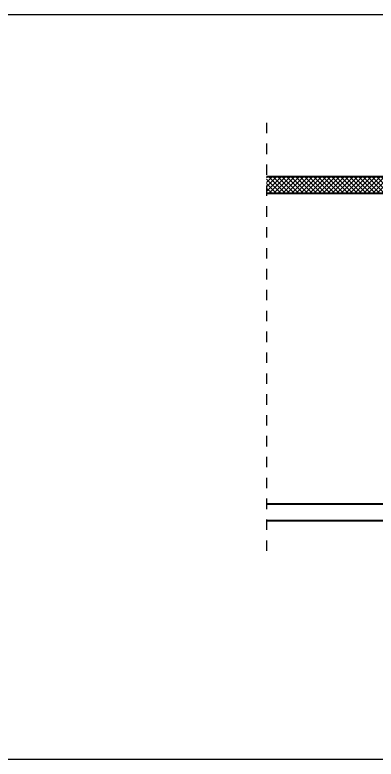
# Model space of a CAD drawing. Header units: centimetres. Extents: x -26724 to 60145, y -23645 to 6771.
# Drawn here: x 7098 to 7531, y 81 to 972 of the extents above; entities that cross this region are included whole.
import ezdxf

# ---------------------------------------------------------------- set-up
doc = ezdxf.new("R2010")
doc.units = ezdxf.units.CM
doc.linetypes.add('DALEKOVOD_VN', pattern=[5, 2.5, -2.5])
doc.layers.add('3.IZGLED 2', color=7, linetype='Continuous', lineweight=9, true_color=0x4a4a4a)
doc.layers.add('zid', color=7, linetype='Continuous', lineweight=40)

msp = doc.modelspace()

# ---------------------------------------------------------------- hatches: boundary and pattern name
at = {"layer": '3.IZGLED 2', "true_color": 0x136734}
h = msp.add_hatch(dxfattribs=at)
h.set_pattern_fill('ANSI37', color=116, scale=1.2)
h.set_pattern_definition([(45, (831.1012, -1e-13), (-2.6940768, 2.6940768), []), (135, (831.1012, -1e-13), (-2.6940768, -2.6940768), [])])
h.paths.add_polyline_path([(7400.01, 778.29), (7400.01, 758.29), (7927.91, 758.29), (7927.91, 778.29)])

# ---------------------------------------------------------------- linework, layer by layer
at = {"linetype": 'DALEKOVOD_VN', "ltscale": 5}
msp.add_line((7400.01, 842.57, -13.5), (7400.01, 326.53, -13.5), dxfattribs=at)
at = {"layer": 'zid'}
for p, q in [((7400.01, 778.29, -13.5), (7927.91, 778.29, -13.5)), ((7400.01, 758.29, -13.5), (7927.91, 758.29, -13.5)), ((7400.01, 386.29, -13.5), (7927.91, 386.29, -13.5)), ((7400.01, 366.29, -13.5), (7927.91, 366.29, -13.5))]:
    msp.add_line(p, q, dxfattribs=at)
at = {"layer": 'zid', "lineweight": 25, "ltscale": 12}
msp.add_lwpolyline([(7046.73, 80.73), (8306.73, 80.73), (8306.73, 971.73), (7046.73, 971.73)], close=True, dxfattribs=at)

doc.saveas('drawing.dxf')
